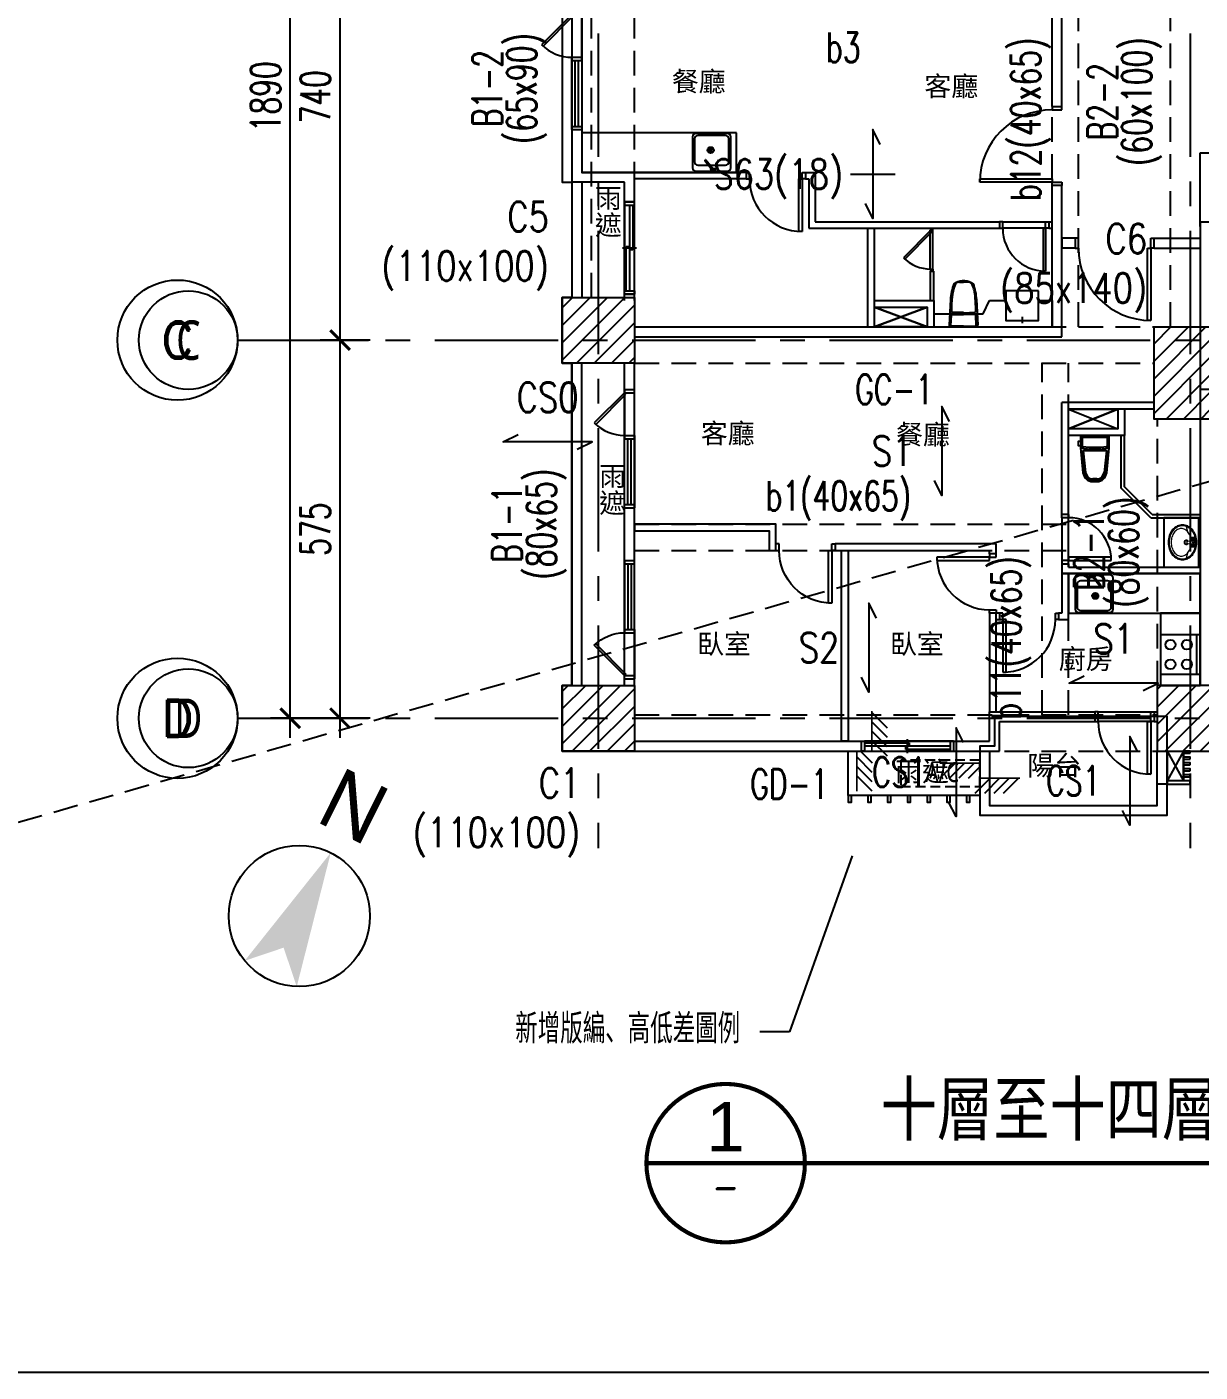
# Model space of a CAD drawing. Header units: millimetres. Extents: x -3377 to 119122, y -22007 to 15479.
# Drawn here: x 63483 to 65267, y 3880 to 5925 of the extents above; entities that cross this region are included whole.
import ezdxf
from ezdxf import colors
from ezdxf.entities.mleader import LeaderData, LeaderLine
from ezdxf.enums import TextEntityAlignment as Align
from ezdxf.math import Vec2, Vec3

# ---------------------------------------------------------------- set-up
doc = ezdxf.new("R2010")
doc.units = ezdxf.units.MM
doc.header["$LTSCALE"] = 150
doc.header["$MEASUREMENT"] = 0
for name, pattern in [('11', [0.15, 0.1, -0.05]), ('CENTER', [2, 1.25, -0.25, 0.25, -0.25]), ('HIDDEN', [0.375, 0.25, -0.125])]:
    doc.linetypes.add(name, pattern=pattern)
doc.layers.get('0').update_dxf_attribs({"plot": 0})
for name, color, linetype in [('A-10-OTHER', 7, 'Continuous'), ('area3', 7, 'HIDDEN'), ('ASSLN', 8, 'Continuous'), ('COL', 1, 'Continuous'), ('Col-Line', 8, 'CENTER'), ('FIN', 5, 'Continuous'), ('GRID', 5, 'CENTER'), ('OPEN', 4, 'Continuous'), ('S-COL', 7, 'Continuous'), ('S-COLB', 4, 'HIDDEN'), ('S-GRID', 1, 'CENTER'), ('S-GRID-DIM', 2, 'Continuous'), ('S-GRID-T', 3, 'Continuous'), ('S-HATCH-COL', 13, 'Continuous'), ('S-OPEN', 13, 'Continuous'), ('S-RCBMB', 3, 'HIDDEN'), ('S-RCBMG', 2, 'HIDDEN'), ('S-SLAB', 5, 'Continuous'), ('S-SLABT', 2, 'Continuous'), ('S-TEXTB', 3, 'Continuous'), ('S-TEXTC', 3, 'Continuous'), ('S-TEXTG', 2, 'Continuous'), ('S-THIN', 201, 'Continuous'), ('S-TITLE', 2, 'Continuous'), ('TEXT', 2, 'Continuous'), ('TOIL', 6, 'Continuous'), ('TOILET', 141, 'Continuous'), ('WALL', 2, 'Continuous'), ('WALL2', 3, 'Continuous'), ('WALL3', 4, 'Continuous'), ('指北針', 7, 'Continuous')]:
    doc.layers.add(name, color=color, linetype=linetype)
for name, color, linetype, plot in [('AREA', 3, 'Continuous', False), ('S-ARCH', 252, 'Continuous', False), ('S-CLOUD_20220217(結構依建築圖2022-0216修改)', 4, 'Continuous', False), ('機電', 11, 'Continuous', False)]:
    doc.layers.add(name, color=color, linetype=linetype, plot=plot)
doc.styles.add('3E', font='simplex.shx', dxfattribs={"width": 0.8, "height": 45, "bigfont": 'dayus.shx'})
doc.styles.add('C1', font='', dxfattribs={"bigfont": 'japanese.shx'})
doc.styles.add('CD1', font='romand', dxfattribs={"height": 3})
doc.styles.add('CD2', font='romand', dxfattribs={"height": 15})
doc.styles.add('CH1a', font='helvbld.shx', dxfattribs={"height": 6, "bigfont": 'lmp.shx'})
doc.styles.add('CS4', font='romans.shx', dxfattribs={"width": 0.7, "height": 45, "bigfont": 'lsp.shx'})
doc.styles.add('HH', font='')
doc.styles.add('HHV', font='')
doc.styles.add('LSP', font='SIMPLEX.shx', dxfattribs={"width": 0.8, "bigfont": 'lsp.shx'})
doc.styles.get('C1').set_extended_font_data('微軟正黑體')
doc.styles.get('HH').set_extended_font_data('Microsoft JhengHei')
doc.styles.get('HHV').set_extended_font_data('@微軟正黑體')
doc.dimstyles.new('DIM150', dxfattribs={"dimscale": 15, "dimtxt": 3, "dimasz": 2, "dimexe": 2, "dimexo": 2, "dimgap": 1, "dimtad": 1, "dimdec": 1, "dimdsep": 46, "dimtxsty": 'CS4', "dimblk1": 'ARCHTICK', "dimblk2": 'ARCHTICK', "dimsah": 1, "dimcen": 2, "dimdle": 2, "dimadec": 0, "dimazin": 0, "dimtfac": 1, "dimtdec": 1, "dimtmove": 0, "dimatfit": 3, "dimldrblk": 'TAA', "dimfxl": 0, "dimtolj": 1, "dimarcsym": 0})

# ---------------------------------------------------------------- blocks, each defined once
blk = doc.blocks.new('SG2')
at = {"layer": 'S-GRID-T'}
blk.add_circle((-6.09375, 0), 6.09375, dxfattribs=at)
at = {"layer": 'S-GRID-T', "style": 'CD2'}
blk.add_attdef('GRID-BUB', text='', height=3.75, dxfattribs=at).set_placement((-6.09375, 0), align=Align.MIDDLE_CENTER)
blk = doc.blocks.new('_ARCHTICK')
at = {"color": 0, "linetype": 'ByBlock', "const_width": 0.15}
blk.add_lwpolyline([(-0.5, -0.5), (0.5, 0.5)], dxfattribs=at)
blk = doc.blocks.new('*D75')
at = {"layer": 'DEFPOINTS', "color": 0, "transparency": 16777216}
for p in [(-8779.1, -995.9), (-8703.4, -995.9), (-8703.4, -2885.9)]:
    blk.add_point(p, dxfattribs=at)
at = {"layer": 'S-GRID-DIM', "color": 0, "lineweight": -2, "transparency": 16777216}
for p, q in [((-8779.1, -2915.9), (-8779.1, -965.9)), ((-8733.4, -995.9), (-8809.1, -995.9)), ((-8733.4, -2885.9), (-8809.1, -2885.9))]:
    blk.add_line(p, q, dxfattribs=at)
at = {"layer": 'S-GRID-DIM', "color": 0, "lineweight": -2, "transparency": 16777216, "xscale": 30, "yscale": 30, "zscale": 30}
for p, rotation in [((-8779.1, -995.9), 90), ((-8779.1, -2885.9), 270)]:
    blk.add_blockref('_ARCHTICK', p, dxfattribs=dict(at, rotation=rotation))
at = {"layer": 'S-GRID-DIM', "color": 0, "transparency": 16777216, "insert": (-8816.6, -1940.9), "char_height": 45, "attachment_point": 5, "rotation": 90, "style": 'CS4'}
blk.add_mtext('\\A1;1890', dxfattribs=at)
blk = doc.blocks.new('TAA')
at = {"linetype": 'Continuous'}
blk.add_line((0, 0), (-1.663, 0), dxfattribs=at)
blk.add_solid([(-1.5, -0.25), (-1.5, 0.25), (0, 0)], dxfattribs=at)
blk = doc.blocks.new('*D76')
at = {"layer": 'DEFPOINTS', "color": 0, "transparency": 16777216}
for p in [(-8703.4, -2310.9), (-8627.8, -2310.9), (-8627.8, -2885.9)]:
    blk.add_point(p, dxfattribs=at)
at = {"layer": 'S-GRID-DIM', "color": 0, "lineweight": -2, "transparency": 16777216}
for p, q in [((-8703.4, -2915.9), (-8703.4, -2280.9)), ((-8657.8, -2310.9), (-8733.4, -2310.9)), ((-8657.8, -2885.9), (-8733.4, -2885.9))]:
    blk.add_line(p, q, dxfattribs=at)
at = {"layer": 'S-GRID-DIM', "color": 0, "lineweight": -2, "transparency": 16777216, "xscale": 30, "yscale": 30, "zscale": 30}
for p, rotation in [((-8703.4, -2310.9), 90), ((-8703.4, -2885.9), 270)]:
    blk.add_blockref('_ARCHTICK', p, dxfattribs=dict(at, rotation=rotation))
at = {"layer": 'S-GRID-DIM', "color": 0, "transparency": 16777216, "insert": (-8740.9, -2598.4), "char_height": 45, "attachment_point": 5, "rotation": 90, "style": 'CS4'}
blk.add_mtext('\\A1;575', dxfattribs=at)
blk = doc.blocks.new('*D77')
at = {"layer": 'DEFPOINTS', "color": 0, "transparency": 16777216}
for p in [(-8703.4, -1570.9), (-8627.8, -1570.9), (-8627.8, -2310.9)]:
    blk.add_point(p, dxfattribs=at)
at = {"layer": 'S-GRID-DIM', "color": 0, "lineweight": -2, "transparency": 16777216}
for p, q in [((-8703.4, -2340.9), (-8703.4, -1540.9)), ((-8657.8, -1570.9), (-8733.4, -1570.9)), ((-8657.8, -2310.9), (-8733.4, -2310.9))]:
    blk.add_line(p, q, dxfattribs=at)
at = {"layer": 'S-GRID-DIM', "color": 0, "lineweight": -2, "transparency": 16777216, "xscale": 30, "yscale": 30, "zscale": 30}
for p, rotation in [((-8703.4, -1570.9), 90), ((-8703.4, -2310.9), 270)]:
    blk.add_blockref('_ARCHTICK', p, dxfattribs=dict(at, rotation=rotation))
at = {"layer": 'S-GRID-DIM', "color": 0, "transparency": 16777216, "insert": (-8740.9, -1940.9), "char_height": 45, "attachment_point": 5, "rotation": 90, "style": 'CS4'}
blk.add_mtext('\\A1;740', dxfattribs=at)
blk = doc.blocks.new('COL(2F-16F)')
for points in [[(-8365.9, -2245.9), (-8255.9, -2245.9), (-8255.9, -2345.9), (-8365.9, -2345.9)], [(-7465.9, -2290.9), (-7380.9, -2290.9), (-7380.9, -2430.9), (-7465.9, -2430.9)], [(-8365.9, -2835.9), (-8255.9, -2835.9), (-8255.9, -2935.9), (-8365.9, -2935.9)], [(-7350.9, -2835.9), (-7460.9, -2835.9), (-7460.9, -2935.9), (-7350.9, -2935.9)]]:
    blk.add_lwpolyline(points, close=True)
blk = doc.blocks.new('DwFm')
blk.add_lwpolyline([(-12110.4, -3880.1), (0, -3880.1)])
at = {"layer": 'DEFPOINTS', "color": 252, "linetype": 'HIDDEN'}
blk.add_lwpolyline([(-6560.9, -2290.9), (-12110.4, -3880.1)], dxfattribs=at)
blk = doc.blocks.new('$PDS00100RS06Y00DW0000DW10')
at = {"color": 0, "linetype": 'Continuous'}
for p, q in [((40, 85), (35, 85)), ((35, 85), (35, 5)), ((40, 5), (40, 85)), ((-45, 5), (-40, 5)), ((-40, 5), (-40, -5)), ((35, 5), (40, 5)), ((45, 5), (40, 5)), ((40, 5), (40, -5)), ((-40, -5), (-45, -5)), ((40, -5), (45, -5))]:
    blk.add_line(p, q, dxfattribs=at)
blk.add_arc((40, 5), 80, 90, 180, dxfattribs=at)
blk = doc.blocks.new('$PWS001115O08HK0DW0000DW2')
at = {"color": 0, "linetype": 'Continuous'}
for p, q in [((-55, 7.5), (-50, 7.5)), ((-50, 7.5), (-50, -7.5)), ((50, 7.5), (-50, 7.5)), ((50, 2.5), (-50, 2.5)), ((55, 7.5), (50, 7.5)), ((50, 7.5), (50, -7.5)), ((-50, -7.5), (-55, -7.5)), ((50, -2.5), (-50, -2.5)), ((-50, -7.5), (50, -7.5)), ((50, -7.5), (55, -7.5))]:
    blk.add_line(p, q, dxfattribs=at)
blk = doc.blocks.new('$PDS002515O05SC0DW00008C10')
at = {"color": 0, "linetype": 'Continuous', "lineweight": -2}
for p, q in [((-13.5, 53.5), (-15.6, 51.3)), ((-15.6, 51.3), (30.4, 5.4)), ((32.5, 7.5), (-13.5, 53.5)), ((-37.5, 7.5), (-32.5, 7.5)), ((-32.5, 7.5), (-32.5, -7.5)), ((32.5, 7.5), (-32.5, 7.5)), ((30.4, 5.4), (32.5, 7.5)), ((37.5, 7.5), (32.5, 7.5)), ((32.5, 7.5), (32.5, -7.5)), ((-32.5, -7.5), (-37.5, -7.5)), ((-32.5, -7.5), (32.5, -7.5)), ((32.5, -7.5), (37.5, -7.5))]:
    blk.add_line(p, q, dxfattribs=at)
blk.add_arc((32.5, 7.5), 65, 135, 180, dxfattribs=at)
blk = doc.blocks.new('A$C536C7597')
at = {"color": 252}
for p, q in [((-1790, 220), (-1790, 45)), ((-1775, 220), (-1775, 45)), ((-1330, 0), (-1250, 30)), ((-1250, 0), (-1330, 30)), ((-1790, -545), (-1790, -55)), ((-1775, -545), (-1775, -55)), ((-1035, -125), (-960, -155)), ((-1035, -155), (-960, -125))]:
    blk.add_line(p, q, dxfattribs=at)
for points in [[(-890, -365), (-835, -365), (-835, -290), (-845, -290), (-845, -290), (-890, -290)], [(-1170, -645), (-1170, -712.5), (-1370, -712.5), (-1370, -645)]]:
    blk.add_lwpolyline(points, close=True, dxfattribs=at)
blk.add_lwpolyline([(-885, -645), (-860, -645), (-860, -690), (-885, -690), (-885, -645), (-860, -690), (-860, -645), (-885, -690)], dxfattribs=at)
at = {"layer": 'A-10-OTHER', "color": 252}
for points in [[(-1370, -712.5), (-1370, -722.5), (-1365, -722.5), (-1365, -712.5)], [(-1340, -712.5), (-1340, -722.5), (-1335, -722.5), (-1335, -712.5)], [(-1310, -712.5), (-1310, -722.5), (-1305, -722.5), (-1305, -712.5)], [(-1280, -712.5), (-1280, -722.5), (-1275, -722.5), (-1275, -712.5)], [(-1250, -712.5), (-1250, -722.5), (-1245, -722.5), (-1245, -712.5)], [(-1220, -712.5), (-1220, -722.5), (-1215, -722.5), (-1215, -712.5)], [(-1190, -712.5), (-1190, -722.5), (-1185, -722.5), (-1185, -712.5)]]:
    blk.add_lwpolyline(points, close=True, dxfattribs=at)
at = {"layer": 'AREA', "color": 252}
blk.add_lwpolyline([(-885, -742.5), (-885, -592.5), (-1147.5, -592.5), (-1147.5, -637.5), (-1170, -637.5), (-1170, -742.5)], close=True, dxfattribs=at)
blk.add_lwpolyline([(-885, -742.5), (-885, -592.5), (-1147.5, -592.5), (-1147.5, -637.5), (-1170, -637.5), (-1170, -742.5)], close=True, dxfattribs=at)
at = {"layer": 'area3', "color": 252}
blk.add_lwpolyline([(-1170, -645), (-1170, -742.5), (-885, -742.5), (-885, -645)], dxfattribs=at)
at = {"layer": 'ASSLN', "color": 252}
for points in [[(-850, -648), (-850, -645), (-860, -645), (-860, -648)], [(-850, -657), (-850, -654), (-860, -654), (-860, -657)], [(-850, -666), (-850, -663), (-860, -663), (-860, -666)], [(-850, -675), (-850, -672), (-860, -672), (-860, -675)], [(-850, -690), (-885, -690), (-885, -695), (-850, -695)], [(-850, -684), (-850, -681), (-860, -681), (-860, -684)]]:
    blk.add_lwpolyline(points, close=True, dxfattribs=at)
at = {"layer": 'COL', "color": 252}
for points in [[(-1805, 45), (-1695, 45), (-1695, -55), (-1805, -55)], [(-905, 0), (-820, 0), (-820, -140), (-905, -140)], [(-1805, -545), (-1695, -545), (-1695, -645), (-1805, -645)], [(-790, -545), (-900, -545), (-900, -645), (-790, -645)]]:
    blk.add_lwpolyline(points, close=True, dxfattribs=at)
at = {"layer": 'Col-Line', "color": 252, "linetype": 'ByBlock'}
for centre in [(-2373.2, -20), (-2373.2, -595)]:
    blk.add_circle(centre, 75, dxfattribs=at)
at = {"layer": 'FIN', "color": 252}
for p, q in [((-1606.5, 289), (-1606.5, 242)), ((-1553.5, 294), (-1601.5, 294)), ((-1556.5, 291), (-1598.5, 291)), ((-1548.5, 242), (-1548.5, 289)), ((-1603.5, 286), (-1603.5, 251)), ((-1577.5, 270.5), (-1580.8, 267.2)), ((-1580.8, 270.5), (-1577.5, 267.2)), ((-1579.1, 271.2), (-1579.1, 266.5)), ((-1551.5, 251), (-1551.5, 286)), ((-1598.5, 246), (-1556.5, 246)), ((-1578.6, 240.8), (-1587.8, 252.6)), ((-1587.7, 253.3), (-1586.9, 253.9)), ((-1587, 251.6), (-1585.4, 252.8)), ((-1577, 242), (-1586.2, 253.8)), ((-1601.5, 237), (-1553.5, 237)), ((-1575.3, 242), (-1578.6, 238.7)), ((-1578.6, 242), (-1575.3, 238.7)), ((-1575.4, 241), (-1571.3, 241)), ((-1575.3, 240), (-1571.3, 240)), ((-1571.3, 240), (-1571.3, 241)), ((-1025, -382), (-1025, -429)), ((-972, -377), (-1020, -377)), ((-975, -386), (-1017, -386)), ((-998.2, -380), (-1002.2, -380)), ((-1002.2, -380), (-1002.2, -381)), ((-998.1, -381), (-1002.2, -381)), ((-998.2, -382), (-994.9, -378.7)), ((-994.9, -382), (-998.2, -378.7)), ((-996.5, -382), (-987.3, -393.8)), ((-994.9, -380.8), (-985.8, -392.5)), ((-967, -429), (-967, -382)), ((-1022, -391), (-1022, -426)), ((-996, -410.5), (-992.7, -407.2)), ((-992.7, -410.5), (-996, -407.2)), ((-994.4, -411.2), (-994.4, -406.5)), ((-986.5, -391.5), (-988.1, -392.8)), ((-985.8, -393.2), (-986.6, -393.9)), ((-970, -426), (-970, -391)), ((-1020, -434), (-972, -434)), ((-1017, -431), (-975, -431)), ((-835, -468), (-895, -468)), ((-895, -468), (-895, -528)), ((-840, -528), (-840, -468)), ((-835, -528), (-835, -468)), ((-895, -528), (-835, -528))]:
    blk.add_line(p, q, dxfattribs=at)
for points in [[(-1540, 295), (-1775, 295), (-1775, 235), (-1540, 235)], [(-1035, -435), (-835, -435), (-835, -375), (-1035, -375)], [(-895, -435), (-895, -545), (-835, -545), (-835, -435)]]:
    blk.add_lwpolyline(points, close=True, dxfattribs=at)
blk.add_lwpolyline([(-1035, -435), (-895, -435), (-895, -545)], dxfattribs=at)
for centre, radius in [((-1579.1, 268.9), 4.63), ((-1579.1, 268.9), 2.34), ((-1576.9, 240.3), 1.7), ((-996.6, -380.3), 1.7), ((-994.4, -408.9), 4.63), ((-994.4, -408.9), 2.34), ((-880, -483), 7.5), ((-855, -483), 7.5), ((-880, -513), 7.5), ((-855, -513), 7.5)]:
    blk.add_circle(centre, radius, dxfattribs=at)
for centre, radius, start, end in [((-1601.5, 289), 5, 90, 180), ((-1598.5, 286), 5, 90, 180), ((-1556.5, 286), 5, 0, 90), ((-1553.5, 289), 5, 0, 90), ((-1598.5, 251), 5, 180, 270), ((-1587.4, 252.9), 0.5, 127.959, 217.959), ((-1586.6, 253.5), 0.5, 37.959, 127.959), ((-1556.5, 251), 5, 270, 0), ((-1601.5, 242), 5, 180, 270), ((-1553.5, 242), 5, 270, 0), ((-1020, -382), 5, 90, 180), ((-1017, -391), 5, 90, 180), ((-975, -391), 5, 0, 90), ((-972, -382), 5, 0, 90), ((-986.9, -393.5), 0.5, 217.959, 307.959), ((-986.1, -392.9), 0.5, 307.959, 37.959), ((-1020, -429), 5, 180, 270), ((-1017, -426), 5, 180, 270), ((-975, -426), 5, 270, 0), ((-972, -429), 5, 270, 0)]:
    blk.add_arc(centre, radius, start, end, dxfattribs=at)
at = {"layer": 'GRID', "color": 252, "ltscale": 0.1}
for p, q in [((-2298.2, -20), (-2098.2, -20)), ((-2298.2, -595), (-2098.2, -595))]:
    blk.add_line(p, q, dxfattribs=at)
at = {"layer": 'OPEN', "color": 252, "linetype": 'Continuous'}
for p, q in [((-1060, 335), (-1060, 330)), ((-1060, 330), (-1045, 330)), ((-1045, 330), (-1045, 335)), ((-1520, 235), (-1525, 235)), ((-1525, 225), (-1520, 225)), ((-1520, 225), (-1520, 235)), ((-1445, 145), (-1445, 225)), ((-1445, 225), (-1440, 225)), ((-1440, 225), (-1440, 235)), ((-1440, 235), (-1435, 235)), ((-1435, 225), (-1440, 225)), ((-1440, 225), (-1440, 145)), ((-1170, 220), (-1170, 225)), ((-1170, 225), (-1060, 225)), ((-1060, 225), (-1060, 220)), ((-1060, 220), (-1170, 220)), ((-1060, 215), (-1060, 220)), ((-1060, 220), (-1045, 220)), ((-1045, 220), (-1045, 215)), ((-1710, 190), (-1710, 185)), ((-1710, 190), (-1710, 185)), ((-1710, 185), (-1695, 185)), ((-1710, 185), (-1710, 55)), ((-1710, 185), (-1695, 185)), ((-1710, 185), (-1710, 55)), ((-1702.5, 185), (-1702.5, 55)), ((-1702.5, 185), (-1702.5, 55)), ((-1697.5, 185), (-1697.5, 117.5)), ((-1697.5, 185), (-1697.5, 117.5)), ((-1695, 185), (-1695, 190)), ((-1695, 185), (-1695, 190)), ((-1695, 55), (-1695, 185)), ((-1695, 55), (-1695, 185)), ((-1440, 145), (-1445, 145)), ((-1135, 160), (-1140, 160)), ((-1140, 150), (-1135, 150)), ((-1135, 150), (-1135, 160)), ((-1135, 160), (-1070, 160)), ((-1070, 150), (-1135, 150)), ((-1073, 85), (-1073, 150)), ((-1073, 150), (-1070, 150)), ((-1070, 150), (-1070, 160)), ((-1070, 160), (-1065, 160)), ((-1065, 150), (-1070, 150)), ((-1070, 150), (-1070, 85)), ((-1020, 135), (-1025, 135)), ((-1020, 120), (-1020, 135)), ((-910, 120), (-910, 135)), ((-910, 135), (-905, 135)), ((-1692, 120), (-1713, 120)), ((-1692, 120), (-1713, 120)), ((-1707.5, 55), (-1707.5, 122.5)), ((-1707.5, 122.5), (-1702.5, 122.5)), ((-1707.5, 55), (-1707.5, 122.5)), ((-1707.5, 122.5), (-1702.5, 122.5)), ((-1697.5, 117.5), (-1702.5, 117.5)), ((-1697.5, 117.5), (-1702.5, 117.5)), ((-1025, 120), (-1020, 120)), ((-915, 10), (-915, 120)), ((-915, 120), (-910, 120)), ((-905, 120), (-910, 120)), ((-910, 120), (-910, 10)), ((-1070, 85), (-1073, 85)), ((-1710, 50), (-1710, 55)), ((-1710, 55), (-1695, 55)), ((-1710, 50), (-1710, 55)), ((-1710, 55), (-1695, 55)), ((-1695, 55), (-1695, 50)), ((-1695, 55), (-1695, 50)), ((-910, 10), (-915, 10)), ((-1045, -290), (-1045, -285)), ((-1035, -285), (-1035, -290)), ((-1035, -290), (-1045, -290)), ((-1045, -290), (-1045, -355)), ((-1035, -355), (-1035, -290)), ((-1155, -345, 0), (-1155, -350, 0)), ((-1145, -350, 0), (-1145, -345, 0)), ((-1155, -350, 0), (-1235, -350, 0)), ((-1235, -350, 0), (-1235, -355, 0)), ((-1235, -355, 0), (-1155, -355, 0)), ((-1155, -350, 0), (-1145, -350, 0)), ((-1155, -355, 0), (-1155, -350, 0)), ((-1035, -355), (-1045, -355)), ((-1045, -355), (-1045, -360)), ((-970, -350), (-1035, -350)), ((-1035, -350), (-1035, -355)), ((-1035, -360), (-1035, -355)), ((-1035, -355), (-970, -355)), ((-970, -355), (-970, -350)), ((-1155, -435, 0), (-1155, -430, 0)), ((-1155, -430, 0), (-1145, -430, 0)), ((-1145, -430, 0), (-1145, -435, 0)), ((-1135, -435, 0), (-1140, -435, 0)), ((-1140, -445, 0), (-1135, -445, 0)), ((-1135, -445, 0), (-1135, -435, 0)), ((-1135, -445, 0), (-1135, -525, 0)), ((-1130, -445, 0), (-1135, -445, 0)), ((-1130, -525, 0), (-1130, -445, 0)), ((-1055, -445, 0), (-1055, -435, 0)), ((-1055, -435, 0), (-1050, -435, 0)), ((-1050, -445, 0), (-1055, -445, 0)), ((-1135, -525, 0), (-1130, -525, 0)), ((-990, -585), (-995, -585)), ((-990, -600), (-990, -585)), ((-990, -585), (-910, -585)), ((-910, -600), (-910, -585)), ((-910, -585), (-905, -585)), ((-995, -600), (-990, -600)), ((-910, -600), (-990, -600)), ((-915, -680), (-915, -600)), ((-915, -600), (-910, -600)), ((-905, -600), (-910, -600)), ((-910, -600), (-910, -680)), ((-1350, -630), (-1345, -630)), ((-1345, -630), (-1345, -645)), ((-1215, -630), (-1345, -630)), ((-1345, -632.5), (-1277.5, -632.5)), ((-1280, -648), (-1280, -627)), ((-1277.5, -632.5), (-1277.5, -637.5)), ((-1210, -630), (-1215, -630)), ((-1215, -630), (-1215, -645)), ((-1345, -645), (-1350, -645)), ((-1215, -637.5), (-1345, -637.5)), ((-1345, -645), (-1215, -645)), ((-1282.5, -642.5), (-1282.5, -637.5)), ((-1215, -642.5), (-1282.5, -642.5)), ((-1215, -645), (-1210, -645)), ((-910, -680), (-915, -680))]:
    blk.add_line(p, q, dxfattribs=at)
for centre, radius, start, end in [((-1060, 220), 110, 90, 180), ((-1440, 225), 80, 180, 270), ((-1070, 150), 65, 180, 270), ((-910, 120), 110, 180, 270), ((-1035, -355), 65, 0, 90), ((-1155, -350, 0), 80, 180, 270), ((-1135, -445, 0), 80, 270, 0), ((-910, -600), 80, 180, 270)]:
    blk.add_arc(centre, radius, start, end, dxfattribs=at)
at = {"layer": 'TOIL', "color": 252, "linetype": 'Continuous'}
for p, q in [((-1244.4, 147), (-1286.1, 105.3)), ((-1284, 103.2), (-1242.3, 144.9)), ((-1245.9, 147), (-1245.9, 88)), ((-1244.4, 150), (-1244.4, 147)), ((-1244.4, 147), (-1241.4, 147)), ((-1242.3, 144.9), (-1244.4, 147)), ((-1241.4, 147), (-1241.4, 150)), ((-1241.4, 88), (-1241.4, 147)), ((-1286.1, 105.3), (-1284, 103.2)), ((-1244.4, 85), (-1244.4, 88)), ((-1244.4, 88), (-1241.4, 88)), ((-1241.4, 88), (-1241.4, 85))]:
    blk.add_line(p, q, dxfattribs=at)
at = {"layer": 'TOIL', "color": 252}
for p, q in [((-1244.4, 147), (-1245.9, 147)), ((-1245, 85), (-1240, 85)), ((-1245, 40), (-1245, 85)), ((-1240, 40), (-1240, 85)), ((-1200.7, 68), (-1194.5, 68)), ((-1188.3, 68), (-1194.5, 68)), ((-1165, 20), (-1155, 40)), ((-1155, 40), (-1130.5, 40)), ((-1080.5, 40), (-1060, 40)), ((-1060, 40), (-1060, 0)), ((-1240, 20), (-1165, 20)), ((-1240, 0), (-1060, 0)), ((-1016.4, -174.4, 0), (-1017, -174.4, 0)), ((-1016.4, -180.4, 0), (-1017, -180.4, 0)), ((-1013.8, -181.3, 0), (-1017, -184, 0)), ((-1013.7, -168.3, 0), (-1016.4, -165.6, 0)), ((-1016.4, -174.4, 0), (-1016.4, -180.4, 0)), ((-1016.4, -180.4, 0), (-1016.4, -180.4, 0)), ((-1016.4, -180.4, 0), (-1016.4, -180.4, 0)), ((-1016.4, -180.4, 0), (-1016.4, -180.4, 0)), ((-1016.4, -180.4, 0), (-1016.4, -180.4, 0)), ((-1014, -169, 0), (-1014, -180.6, 0)), ((-977, -168, 0), (-1013, -168, 0)), ((-976.3, -168.3, 0), (-973.6, -165.6, 0)), ((-976.2, -181.3, 0), (-973, -184, 0)), ((-976, -169, 0), (-976, -180.6, 0)), ((-955, -245), (-955, -165)), ((-950, -242.9), (-950, -165)), ((-1014.3, -190.7, 0), (-1011.1, -221.4, 0)), ((-1012.5, -188.5, 0), (-1009.1, -221.1, 0)), ((-977.7, -188.5, 0), (-1012.3, -188.5, 0)), ((-977.5, -188.5, 0), (-980.9, -221.1, 0)), ((-975.7, -190.7, 0), (-978.9, -221.4, 0)), ((-991.9, -231, 0), (-998.1, -231, 0)), ((-991.9, -233, 0), (-998.1, -233, 0)), ((-910, -290), (-955, -245)), ((-907.9, -285), (-950, -242.9)), ((-907.9, -285), (-835, -285)), ((-910, -290), (-835, -290))]:
    blk.add_line(p, q, dxfattribs=at)
for points in [[(-1192.5, 70.6, -0.194459), (-1180.2, 65.7, -0.07596), (-1175.1, 41.7), (-1173, 2.5), (-1175.2, 0), (-1214.8, 0), (-1216, 2.5), (-1213.9, 41.5, -0.07596), (-1208.8, 65.7, -0.194459), (-1196.6, 70.6)], [(-1017, -174.4), (-1020.4, -174.4), (-1020.4, -180.4), (-1017, -180.4), (-1017, -184), (-1013, -221.6, 0.383798), (-998.1, -235), (-991.9, -235, 0.383798), (-977, -221.6), (-973, -184), (-973, -167, 0.414214), (-975, -165), (-1015, -165, 0.414214), (-1017, -167)]]:
    blk.add_lwpolyline(points, format="xyb", close=True, dxfattribs=at)
blk.add_lwpolyline([(-1080.5, 55), (-1130.5, 55), (-1130.5, 10), (-1080.5, 10)], close=True, dxfattribs=at)
for points in [[(-1194.5, 1.3), (-1212.9, 1.3, -0.332674), (-1213.7, 1.9), (-1213.1, 18, -0.271876), (-1212.6, 18.7, -0.013613), (-1194.5, 19.1, -43.172872)], [(-1194.5, 1.3), (-1176.1, 1.3, 0.332674), (-1175.3, 1.9), (-1175.9, 18, 0.271876), (-1176.4, 18.7, 0.013613), (-1194.5, 19.1, 43.172872)]]:
    blk.add_lwpolyline(points, format="xyb", dxfattribs=at)
at = {"layer": 'TOIL', "color": 252, "const_width": 3}
blk.add_lwpolyline([(-1105, 15.5), (-1105, 5.3)], dxfattribs=at)
at = {"layer": 'TOIL', "color": 252, "linetype": 'Continuous'}
blk.add_arc((-1244.4, 147), 59, 225, 270, dxfattribs=at)
at = {"layer": 'TOIL', "color": 252}
for centre, radius, start, end in [((-1132.7, 37.7), 79.5, 161.2752, 174.7588), ((-1201.4, 61.1), 6.93, 83.869, 162.5206), ((-1187.5, 61.4), 6.62, 22.881, 96.9927), ((-1217.4, 45.8), 40.3, 359.7388, 26.8929), ((-1049.9, 25.5), 163.2, 173.1505, 181.169), ((-1349.2, 28), 173.1, 358.2114, 5.8192), ((-1218, -562.9), 585.1, 87.7018, 89.5191), ((-1191.6, 143.1), 121.5, 268.6098, 277.2474), ((-995, -64, 0), 122, 259.6111, 280.3889), ((-1013, -169, 0), 1, 90, 180), ((-1013, -180.6, 0), 1, 180, 261.2257), ((-995, -64, 0), 119, 261.2257, 278.7743), ((-977, -169, 0), 1, 0, 90), ((-977, -180.6, 0), 1, 278.7743, 0), ((-1012.3, -190.5, 0), 2, 90, 186.0132), ((-977.7, -190.5, 0), 2, 353.9868, 90), ((-998.1, -220, 0), 13, 186.0132, 270), ((-998.1, -220, 0), 11, 186.0132, 270), ((-991.9, -220, 0), 11, 270, 353.9868), ((-991.9, -220, 0), 13, 270, 353.9868)]:
    blk.add_arc(centre, radius, start, end, dxfattribs=at)
at = {"layer": 'TOILET', "color": 252, "lineweight": 13}
for p, q in [((-890, -290), (-890, -365)), ((-835, -290), (-890, -290)), ((-856, -303.4), (-854.1, -311.1)), ((-838, -290), (-838, -365)), ((-835, -365), (-835, -290)), ((-853.8, -325.9), (-843.1, -325.1)), ((-843.1, -320.3), (-847.9, -320.3)), ((-847.9, -320.3), (-847.9, -325.5)), ((-843.1, -322.7), (-847.9, -322.7)), ((-847.2, -321), (-843.8, -324.4)), ((-847.2, -324.4), (-843.8, -321)), ((-845.5, -320.3), (-845.5, -325.1)), ((-843.1, -320.3), (-843.1, -334.7)), ((-854.1, -343.9), (-856, -351.6)), ((-853.8, -329.1), (-843.1, -329.9)), ((-847.9, -329.5), (-847.9, -334.7)), ((-843.1, -332.3), (-847.9, -332.3)), ((-843.1, -334.7), (-847.9, -334.7)), ((-847.2, -330.6), (-843.8, -334)), ((-847.2, -334), (-843.8, -330.6)), ((-845.5, -329.9), (-845.5, -334.7)), ((-835, -365), (-890, -365))]:
    blk.add_line(p, q, dxfattribs=at)
for centre, radius in [((-845.5, -322.7), 2.39), ((-845.5, -327.5), 0.955), ((-845.5, -332.3), 2.39)]:
    blk.add_circle(centre, radius, dxfattribs=at)
for centre, radius, start, end in [((-859.6, -323.1), 22.8, 116.7598, 140.5993), ((-859.6, -323.1), 21.2, 116.7598, 140.5993), ((-861.7, -318.9), 18.2, 89.9999, 116.7599), ((-861.7, -318.9), 16.5, 89.9999, 116.7599), ((-863.6, -317.8), 11.3, 89.9999, 119.6633), ((-863.6, -317.8), 11.3, 60.3365, 89.9999), ((-861.7, -318.9), 18.2, 63.2399, 89.9999), ((-861.7, -318.9), 16.5, 63.2399, 89.9999), ((-863.8, -323.1), 21.2, 39.4005, 63.24), ((-863.8, -323.1), 22.8, 39.4005, 63.24), ((-851.2, -327.5), 32.4, 161.2092, 179.9999), ((-851.2, -327.5), 30.8, 161.2092, 179.9999), ((-856.4, -325.7), 27, 140.5992, 161.2092), ((-856.4, -325.7), 25.4, 140.5992, 161.2092), ((-850.1, -327.5), 28.8, 163.2351, 179.9999), ((-856.8, -325.5), 21.8, 143.9725, 163.2352), ((-861, -322.4), 16.6, 119.6632, 143.9726), ((-856, -327.5), 3.34, 28.7782, 331.2216), ((-856, -327.5), 2.39, 39.0727, 320.927), ((-866.3, -322.4), 16.6, 36.0272, 60.3365), ((-853.8, -327.5), 1.56, 89.9999, 269.9999), ((-870.5, -325.5), 21.8, 16.7646, 36.0273), ((-877.1, -327.5), 28.8, 3.9271, 16.7646), ((-867.1, -325.7), 25.4, 18.7906, 39.4005), ((-867.1, -325.7), 27, 18.7906, 39.4006), ((-872.2, -327.5), 30.8, 359.9999, 18.7906), ((-872.2, -327.5), 32.4, 359.9999, 18.7906), ((-851.2, -327.5), 32.4, 179.9999, 198.7906), ((-851.2, -327.5), 30.8, 179.9999, 198.7906), ((-856.4, -329.2), 27, 198.7906, 219.4005), ((-856.4, -329.2), 25.4, 198.7906, 219.4005), ((-850.1, -327.5), 28.8, 179.9999, 196.7647), ((-856.8, -329.5), 21.8, 196.7646, 216.0273), ((-859.6, -331.9), 22.8, 219.4005, 243.24), ((-859.6, -331.9), 21.2, 219.4005, 243.24), ((-861, -332.6), 16.6, 216.0272, 240.3365), ((-863.6, -337.2), 11.3, 240.3365, 269.9999), ((-863.6, -337.2), 11.3, 269.9999, 299.6633), ((-866.3, -332.6), 16.6, 299.6633, 323.9726), ((-863.8, -331.9), 21.2, 296.7598, 320.5993), ((-863.8, -331.9), 22.8, 296.7598, 320.5993), ((-870.5, -329.5), 21.8, 323.9725, 343.2352), ((-877.1, -327.5), 28.8, 343.2352, 356.0727), ((-867.1, -329.2), 25.4, 320.5992, 341.2092), ((-867.1, -329.2), 27, 320.5992, 341.2092), ((-872.2, -327.5), 30.8, 341.2092, 359.9999), ((-872.2, -327.5), 32.4, 341.2092, 359.9999), ((-861.7, -336.1), 18.2, 243.2399, 269.9999), ((-861.7, -336.1), 16.5, 243.2399, 269.9999), ((-861.7, -336.1), 16.5, 269.9999, 296.7599), ((-861.7, -336.1), 18.2, 269.9999, 296.7599)]:
    blk.add_arc(centre, radius, start, end, dxfattribs=at)
at = {"layer": 'WALL', "color": 252}
for p, q in [((-1060, 335), (-1060, 700)), ((-1045, 335), (-1045, 715)), ((-1790, 505), (-1790, 220)), ((-1775, 490), (-1775, 235)), ((-1060, 335), (-1045, 335)), ((-1790, 300), (-1775, 300)), ((-835, 152.5), (-835, 265)), ((-835, 265), (-535, 265)), ((-1695, 235), (-1775, 235)), ((-1695, 40), (-1695, 235)), ((-1710, 220), (-1790, 220)), ((-1710, 40), (-1710, 220)), ((-1060, 0), (-1060, 215)), ((-1045, 215), (-1060, 215)), ((-1045, -15), (-1045, 215)), ((-1695, 190), (-1710, 190)), ((-1710, 190), (-1695, 190)), ((-835, 160), (-550, 160)), ((-835, 160), (-835, -95)), ((-1045, 135), (-1045, 120)), ((-1045, 135), (-1045, 135)), ((-1024.9, 135), (-1045, 135)), ((-1024.9, 135), (-1024.9, 120)), ((-905, 135), (-835, 135)), ((-905, 120), (-905, 135)), ((-1045, 120), (-1045, 120)), ((-1024.9, 120), (-1045, 120)), ((-905, 120), (-835, 120)), ((-1695, 50), (-1710, 50)), ((-1710, 50), (-1695, 50)), ((-1695, 0), (-1060, 0)), ((-1695, 0), (-1060, 0)), ((-1695, -15), (-1045, -15)), ((-1695, -15), (-1045, -15)), ((-1710, -545), (-1710, -55)), ((-1695, -545), (-1695, -55)), ((-835, -77.5), (-835, -545)), ((-1710, -95), (-1695, -95)), ((-550, -95), (-835, -95)), ((-1710, -275), (-1695, -275)), ((-1710, -355), (-1695, -355)), ((-1710, -535), (-1695, -535)), ((-1155, -585), (-995, -585)), ((-1155, -630), (-1155, -585)), ((-995, -585), (-995, -600)), ((-905, -585), (-905, -600)), ((-905, -585), (-905, -585)), ((-905, -585), (-900, -585)), ((-1140, -600), (-995, -600)), ((-1140, -645), (-1140, -600)), ((-905, -600), (-905, -600)), ((-905, -600), (-900, -600)), ((-1695, -630), (-1155, -630)), ((-1350, -630), (-1350, -645)), ((-1210, -630), (-1210, -645)), ((-1695, -645), (-1140, -645))]:
    blk.add_line(p, q, dxfattribs=at)
blk.add_lwpolyline([(-900, -645), (-885, -645), (-885, -695), (-900, -695)], close=True, dxfattribs=at)
at = {"layer": 'WALL2', "color": 252}
for p, q in [((-1525, 235), (-1695, 235)), ((-1525, 225), (-1695, 225)), ((-1525, 235), (-1525, 225)), ((-1435, 235), (-1435, 225)), ((-1435, 235), (-1420, 235)), ((-1435, 225), (-1430, 225)), ((-1430, 225), (-1430, 150)), ((-1420, 235), (-1420, 160)), ((-1430, 150), (-1140, 150)), ((-1420, 160), (-1140, 160)), ((-1340, 0), (-1340, 150)), ((-1330, 0), (-1330, 150)), ((-1140, 160), (-1140, 150)), ((-1065, 160), (-1065, 150)), ((-1065, 160), (-1060, 160)), ((-1065, 150), (-1060, 150)), ((-905, -115), (-1045, -115)), ((-1045, -285), (-1045, -115)), ((-905, -125), (-1035, -125)), ((-1035, -285), (-1035, -125)), ((-960, -155), (-1035, -155)), ((-950, -165), (-1035, -165)), ((-1035, -285), (-1045, -285)), ((-1145, -330, 0), (-1390, -330, 0)), ((-1390, -330, 0), (-1390, -340, 0)), ((-1390, -340, 0), (-1155, -340, 0)), ((-1380, -630, 0), (-1380, -340, 0)), ((-1370, -340, 0), (-1370, -630, 0)), ((-1155, -345, 0), (-1155, -340, 0)), ((-1145, -345, 0), (-1155, -345, 0)), ((-1145, -340, 0), (-1145, -330, 0)), ((-1145, -345, 0), (-1145, -340, 0)), ((-1045, -360), (-1045, -375)), ((-1045, -360), (-1035, -360)), ((-1035, -360), (-1035, -365)), ((-1035, -365), (-835, -365)), ((-1045, -375), (-1045, -435, 0)), ((-1035, -375), (-1045, -375)), ((-1045, -375), (-835, -375)), ((-1035, -445, 0), (-1035, -375)), ((-1155, -435, 0), (-1155, -585, 0)), ((-1145, -435), (-1155, -435, 0)), ((-1145, -585, 0), (-1145, -435)), ((-1140, -435, 0), (-1145, -435, 0)), ((-1145, -445, 0), (-1140, -445, 0)), ((-1140, -435, 0), (-1140, -445, 0)), ((-1045, -435, 0), (-1050, -435, 0)), ((-1050, -435, 0), (-1050, -445, 0)), ((-1050, -445, 0), (-1045, -445, 0)), ((-1045, -445, 0), (-1035, -445, 0)), ((-1370, -630, 0), (-1380, -630, 0))]:
    blk.add_line(p, q, dxfattribs=at)
at = {"layer": 'WALL2', "color": 252, "linetype": 'Continuous'}
for p, q in [((-960, -125), (-960, -155)), ((-950, -125), (-950, -165))]:
    blk.add_line(p, q, dxfattribs=at)
at = {"layer": 'WALL2', "color": 252}
for points in [[(-1330, 40), (-1240, 40), (-1240, 0)], [(-1330, 30), (-1250, 30), (-1250, 0)]]:
    blk.add_lwpolyline(points, dxfattribs=at)
at = {"layer": 'WALL2', "color": 252, "elevation": 0}
blk.add_lwpolyline([(-1480, -340), (-1480, -300), (-1695, -300), (-1695, -310), (-1490, -310), (-1490, -340), (-1480, -340)], close=True, dxfattribs=at)
at = {"layer": 'WALL3', "color": 252}
for points in [[(-1170, -645), (-1170, -742.5), (-885, -742.5), (-885, -645)], [(-1155, -645), (-1155, -727.5), (-900, -727.5), (-900, -727.5), (-900, -645)]]:
    blk.add_lwpolyline(points, dxfattribs=at)
at = {"layer": '指北針', "color": 252}
blk.add_circle((-2204.4, -895.7), 107.4, dxfattribs=at)
for points in [[(-2228.3, -943.8), (-2287.5, -963.8), (-2156.6, -799.4)], [(-2156.6, -799.4), (-2208.3, -1003), (-2228.3, -943.8)]]:
    blk.add_solid(points, dxfattribs=at)
at = {"layer": '機電', "color": 252, "linetype": '11'}
blk.add_lwpolyline([(-1170, -698.7), (-1170, -658.7), (-1290, -658.7), (-1290, -698.7)], close=True, dxfattribs=at)
at = {"layer": 'OPEN', "color": 252, "lineweight": -2, "rotation": 90.00000000000001}
for p in [(-1782.5, 442.5), (-1702.5, -132.5)]:
    blk.add_blockref('$PDS002515O05SC0DW00008C10', p, dxfattribs=at)
at = {"layer": 'OPEN', "color": 252, "extrusion": (0, 0, -1), "zscale": -1, "rotation": 270}
for p in [(1782.5, 355), (1702.5, -220)]:
    blk.add_blockref('$PWS001115O08HK0DW0000DW2', p, dxfattribs=at)
at = {"layer": 'OPEN', "color": 252, "xscale": -1, "rotation": 180}
blk.add_blockref('$PDS00100RS06Y00DW0000DW10', (-1435, -335, 0), dxfattribs=at)
at = {"layer": 'OPEN', "color": 252, "extrusion": (0, 0, -1), "xscale": -1, "zscale": -1, "rotation": 270}
blk.add_blockref('$PWS001115O08HK0DW0000DW2', (1702.5, -410), dxfattribs=at)
at = {"layer": 'OPEN', "color": 252, "lineweight": -2, "xscale": -1, "rotation": 90}
blk.add_blockref('$PDS002515O05SC0DW00008C10', (-1702.5, -497.5), dxfattribs=at)
at = {"layer": 'Col-Line', "color": 252, "style": 'C1', "width": 0.75}
for s, p in [('C', (-2373.2, -20)), ('D', (-2373.2, -595))]:
    blk.add_text(s, height=60, dxfattribs=at).set_placement(p, align=Align.MIDDLE)
at = {"layer": 'TEXT', "color": 252, "style": 'HH'}
for s, p in [('餐廳', (-1597.2, 358.3)), ('客廳', (-1213.2, 351.1)), ('客廳', (-1553.1, -176.8)), ('餐廳', (-1256.3, -178.5)), ('臥室', (-1558.8, -497.1)), ('臥室', (-1265.6, -497.1)), ('廚房', (-1008.9, -519.9)), ('陽台', (-1056.8, -681.8)), ('雨遮', (-1257.7, -690.8))]:
    blk.add_text(s, height=30, dxfattribs=at).set_placement(p, align=Align.CENTER)
at = {"layer": 'TEXT', "color": 252, "style": 'HHV'}
for p in [(-1750.2, 176), (-1743.6, -246.7)]:
    blk.add_text('雨遮', height=30, rotation=270, dxfattribs=at).set_placement(p, align=Align.CENTER)
at = {"layer": '指北針', "color": 252, "style": 'C1'}
blk.add_text('N', height=92.8, rotation=333.6216, dxfattribs=at).set_placement((-2142.2, -770.2), align=Align.CENTER)
at = {"layer": '機電', "color": 252, "style": 'HH', "width": 0.8}
blk.add_text('A/C', height=30, dxfattribs=at).set_placement((-1252.5, -692))
blk = doc.blocks.new('2022-0217')
blk.add_blockref('A$C536C7597', (53991.1, -2290.9))
blk = doc.blocks.new('NTSELCH2')
at = {"layer": 'S-THIN'}
for p, q in [((0, 1.54), (0, 0)), ((0.58, 1.54), (2.12, 0)), ((1.54, 1.54), (3.07, 0)), ((2.5, 1.54), (4.03, 0)), ((-3.92, 0), (-2.37, -1.55)), ((-2.97, 0), (-1.43, -1.54)), ((-2.01, 0), (-0.47, -1.54)), ((-1.05, 0), (0.49, -1.54)), ((0, 1.16), (1.18, -0.02))]:
    blk.add_line(p, q, dxfattribs=at)
at = {"layer": 'S-THIN', "const_width": 0.169}
for points in [[(4.07, 1.54), (0, 1.54)], [(-4.07, 0), (0, 0)]]:
    blk.add_lwpolyline(points, dxfattribs=at)
blk = doc.blocks.new('_None')
blk = doc.blocks.new('NTSELCH1')
at = {"layer": 'S-THIN'}
for p, q in [((-2.5, 1.54), (-4.03, 0)), ((-1.54, 1.54), (-3.07, 0)), ((-0.58, 1.54), (-2.12, 0)), ((0, 1.54), (0, 0)), ((0, 1.16), (-1.18, -0.02)), ((1.05, 0), (-0.49, -1.54)), ((2.01, 0), (0.47, -1.54)), ((2.97, 0), (1.43, -1.54)), ((3.92, 0), (2.37, -1.55))]:
    blk.add_line(p, q, dxfattribs=at)
at = {"layer": 'S-THIN', "const_width": 0.169}
for points in [[(-4.07, 1.54), (0, 1.54)], [(4.07, 0), (0, 0)]]:
    blk.add_lwpolyline(points, dxfattribs=at)
blk = doc.blocks.new('LINE(2)')
at = {"layer": 'S-GRID'}
for points in [[(-8310.87, -344.9), (-8310.87, -3083.41)], [(-7410.87, -344.9), (-7410.87, -3083.41)], [(-8859.11, -2310.91), (-5430.87, -2310.91)], [(-8859.11, -2885.91), (-5430.87, -2885.91)]]:
    blk.add_lwpolyline(points, dxfattribs=at)
at = {"layer": 'S-GRID-T', "xscale": 15, "yscale": 15, "zscale": 15}
for p, values in [((-8859.11, -2310.91), {'GRID-BUB': 'C'}), ((-8859.11, -2885.91), {'GRID-BUB': 'D'})]:
    blk.add_blockref('SG2', p, dxfattribs=at).add_auto_attribs(values)
at = {"layer": 'S-GRID-DIM'}
for base, p1, p2, picture, middle in [((-8779.11, -995.91), (-8703.44, -2885.91), (-8703.44, -995.91), '*D75', (-8816.61, -1940.91)), ((-8703.44, -1570.91), (-8627.78, -2310.91), (-8627.78, -1570.91), '*D77', (-8740.94, -1940.91)), ((-8703.44, -2310.91), (-8627.78, -2885.91), (-8627.78, -2310.91), '*D76', (-8740.94, -2598.41))]:
    dim = blk.add_linear_dim(base=base, p1=p1, p2=p2, angle=90, dimstyle='DIM150', dxfattribs=at)
    dim.commit()
    dim.dimension.update_dxf_attribs({"geometry": picture, "text_midpoint": middle})

msp = doc.modelspace()

# ---------------------------------------------------------------- hatches: boundary and pattern name
at = {"layer": 'S-HATCH-COL'}
h = msp.add_hatch(dxfattribs=at)
h.set_pattern_fill('ANSI31', color=256, scale=150, style=0)
h.set_pattern_definition([(45, (24220.8, 0), (-13.258252, 13.258252), [])])
h.paths.add_polyline_path([(67071.53, 6239.23), (67181.53, 6239.23), (67181.53, 6139.23), (67071.53, 6139.23)])
h.paths.add_polyline_path([(67071.53, 5499.23), (67181.53, 5499.23), (67181.53, 5399.23), (67071.53, 5399.23)])
h.paths.add_polyline_path([(67071.53, 4924.23), (67181.53, 4924.23), (67181.53, 4824.23), (67071.53, 4824.23)])
h.paths.add_polyline_path([(65966.53, 4924.23), (66076.53, 4924.23), (66076.53, 4824.23), (65966.53, 4824.23)])
h.paths.add_polyline_path([(65311.53, 4924.23), (65201.53, 4924.23), (65201.53, 4824.23), (65311.53, 4824.23)])
h.paths.add_polyline_path([(64296.53, 6814.23), (64406.53, 6814.23), (64406.53, 6714.23), (64296.53, 6714.23)])
h.paths.add_polyline_path([(64296.53, 6249.23), (64406.53, 6249.23), (64406.53, 6149.23), (64296.53, 6149.23)])
h.paths.add_polyline_path([(64296.53, 5514.23), (64406.53, 5514.23), (64406.53, 5414.23), (64296.53, 5414.23)])
h.paths.add_polyline_path([(64296.53, 4924.23), (64406.53, 4924.23), (64406.53, 4824.23), (64296.53, 4824.23)])
h.paths.add_polyline_path([(65281.53, 6814.23), (65196.53, 6814.23), (65196.53, 6714.23), (65281.53, 6714.23)])
h.paths.add_polyline_path([(66016.53, 5469.23), (66101.53, 5469.23), (66101.53, 5329.23), (66016.53, 5329.23)])
h.paths.add_polyline_path([(66016.53, 6294.23), (66101.53, 6294.23), (66101.53, 6154.23), (66016.53, 6154.23)])
h.paths.add_polyline_path([(65281.53, 6294.23), (65196.53, 6294.23), (65196.53, 6154.23), (65281.53, 6154.23)])
h.paths.add_polyline_path([(65196.53, 5469.23), (65281.53, 5469.23), (65281.53, 5329.23), (65196.53, 5329.23)])
h.paths.add_polyline_path([(66016.53, 6814.23), (66101.53, 6814.23), (66101.53, 6714.23), (66016.53, 6714.23)])
h.paths.add_polyline_path([(67071.53, 6814.23), (67181.53, 6814.23), (67181.53, 6714.23), (67071.53, 6714.23)])

# ---------------------------------------------------------------- linework, layer by layer
at = {"layer": 'S-OPEN'}
for p, q in [((64771.53, 5499.23, 0), (64851.53, 5469.23)), ((64851.53, 5499.23, 0), (64771.53, 5469.23)), ((65066.53, 5344.23), (65141.54, 5314.23)), ((65141.54, 5344.23), (65066.53, 5314.23))]:
    msp.add_line(p, q, dxfattribs=at)
at = {"layer": 'S-RCBMB'}
for p, q in [((65041.53, 5469.23), (65041.53, 6169.23)), ((65081.53, 5469.23), (65081.53, 6169.23)), ((65026.53, 4879.23), (65026.53, 5414.23)), ((65066.53, 4879.23), (65066.53, 5414.23)), ((64406.53, 5169.23), (65066.53, 5169.23)), ((64406.53, 5129.23), (65066.53, 5129.23))]:
    msp.add_line(p, q, dxfattribs=at)
at = {"layer": 'S-RCBMG'}
for p, q in [((64341.53, 5514.23), (64341.53, 6149.23)), ((64406.53, 5514.23), (64406.53, 6149.23)), ((65221.53, 5469.23), (65221.53, 6154.23)), ((64406.53, 5469.23), (65196.53, 5469.23)), ((64326.53, 4924.23), (64326.53, 5414.23)), ((64406.53, 5414.23), (65196.53, 5414.23)), ((64406.53, 4924.23), (64406.53, 5414.23)), ((65201.53, 4924.23), (65201.53, 5329.23)), ((64406.53, 4879.23), (65201.53, 4879.23)), ((64406.53, 4824.23), (65201.53, 4824.23))]:
    msp.add_line(p, q, dxfattribs=at)
at = {"layer": 'S-SLAB'}
for points in [[(64296.53, 6814.23), (64296.53, 6714.23), (64311.53, 6714.23), (64311.53, 6249.23), (64296.53, 6249.23), (64296.53, 6149.23), (64311.53, 6149.23), (64311.53, 5974.23), (64296.53, 5974.23), (64296.53, 5689.23), (64311.53, 5689.23), (64311.53, 5514.23), (64296.53, 5514.23), (64296.53, 5414.23), (64311.53, 5414.23), (64311.53, 4924.23), (64296.53, 4924.23), (64296.53, 4824.23), (64931.53, 4824.23), (64931.53, 4726.73), (65216.53, 4726.73), (65216.53, 4824.23), (66076.53, 4824.23)], [(64931.53, 4756.73), (64731.53, 4756.73), (64731.53, 4824.23)]]:
    msp.add_lwpolyline(points, dxfattribs=at)
for points in [[(64771.53, 5499.23), (64851.53, 5499.23), (64851.53, 5469.23), (64771.53, 5469.23)], [(65066.53, 5344.23), (65141.54, 5344.23), (65141.54, 5314.23), (65066.53, 5314.23)]]:
    msp.add_lwpolyline(points, close=True, dxfattribs=at)
at = {"layer": 'S-SLABT', "color": 1}
msp.add_line((64735.28, 5701.73), (64802.78, 5701.73), dxfattribs=at)
for points in [[(64780.28, 5746.73), (64769.03, 5769.23), (64769.03, 5634.23), (64757.78, 5656.73)], [(64885.39, 5325.67), (64874.14, 5348.17), (64874.14, 5213.17), (64862.89, 5235.67)], [(64319.57, 5283.41), (64342.07, 5294.66), (64207.07, 5294.66), (64229.57, 5305.91)], [(65180.24, 4916.26), (65202.74, 4927.51), (65067.74, 4927.51), (65090.24, 4938.76)], [(64906.75, 4837.37), (64895.5, 4859.87), (64895.5, 4724.87), (64884.25, 4747.37)], [(65171.21, 4824.21), (65159.96, 4846.71), (65159.96, 4711.71), (65148.71, 4734.21)]]:
    msp.add_lwpolyline(points, dxfattribs=at)
at = {"layer": 'S-SLABT', "color": 1, "elevation": 0}
msp.add_lwpolyline([(64774.38, 5026.62), (64763.13, 5049.12), (64763.13, 4914.12), (64751.88, 4936.62)], dxfattribs=at)
at = {"layer": 'S-TITLE', "const_width": 6.25}
msp.add_lwpolyline([(64424.79, 4197.75, 1), (64665.73, 4197.75, 1)], format="xyb", close=True, dxfattribs=at)
msp.add_lwpolyline([(64424.79, 4197.75), (67053.28, 4197.75)], dxfattribs=at)

# ---------------------------------------------------------------- block references
msp.add_blockref('DwFm', (72662.4, 7760.14))
at = {"layer": 'S-ARCH'}
msp.add_blockref('2022-0217', (12110.4, 7760.14), dxfattribs=at)
at = {"layer": 'S-COL'}
msp.add_blockref('COL(2F-16F)', (72662.4, 7760.14), dxfattribs=at)
at = {"layer": 'S-COLB'}
msp.add_blockref('COL(2F-16F)', (72662.4, 7760.14), dxfattribs=at)
at = {"layer": 'S-GRID'}
msp.add_blockref('LINE(2)', (72662.4, 7760.14), dxfattribs=at)
at = {"layer": 'S-THIN', "xscale": -15, "yscale": 15, "zscale": 15, "rotation": 90}
msp.add_blockref('NTSELCH2', (64767.73, 4824.23), dxfattribs=at)
at = {"layer": 'S-THIN', "xscale": 15, "yscale": 15, "zscale": 15}
msp.add_blockref('NTSELCH1', (64931.53, 4782.99), dxfattribs=at)

# ---------------------------------------------------------------- texts
at = {"layer": 'S-SLABT', "color": 2}
for s, style, width, p in [('S63(18)', '3E', 0.8, (64724.03, 5679.23)), ('S1', '3E', 0.8, (64829.14, 5258.17)), ('S2', '3E', 0.8, (64718.13, 4959.12, 0)), ('CS1', 'CS4', 0.7, (64850.5, 4769.87)), ('CS1', 'CS4', 0.7, (65114.96, 4756.71))]:
    msp.add_text(s, height=45, dxfattribs=dict(at, style=style, width=width)).set_placement(p, align=Align.RIGHT)
at = {"layer": 'S-SLABT', "color": 2, "style": '3E', "width": 0.8}
for s, p in [('CS0', (64274.57, 5339.66)), ('S1', (65135.24, 4972.51))]:
    msp.add_text(s, height=45, dxfattribs=at).set_placement(p, align=Align.CENTER)
at = {"layer": 'S-TEXTB', "linetype": 'Continuous', "style": 'CS4', "width": 0.7}
for s, p in [('b3', (64724.03, 5894.23, 0)), ('b1(40x65)', (64716.61, 5209.22))]:
    msp.add_text(s, height=45, dxfattribs=at).set_placement(p, align=Align.MIDDLE)
for s, p in [('b12(40x65)', (65001.53, 5909.23, 0)), ('b11(40x65)', (64971.66, 5120.3))]:
    msp.add_text(s, height=45, rotation=90, dxfattribs=at).set_placement(p, align=Align.MIDDLE_RIGHT)
at = {"layer": 'S-TEXTC', "style": 'CS4', "width": 0.8}
for s, p in [('C5', (64276.55, 5614.53)), ('C6', (65186.07, 5580.98)), ('(110x100)', (64276.55, 5539.53)), ('(85x140)', (65186.07, 5505.98)), ('C1', (64324.33, 4753.27)), ('(110x100)', (64324.33, 4678.27))]:
    msp.add_text(s, height=45, dxfattribs=at).set_placement(p, align=Align.RIGHT)
at = {"layer": 'S-TEXTG', "style": 'CS4', "width": 0.7}
msp.add_text('GC-1', height=45, dxfattribs=at).set_placement((64801.53, 5374.23, 0), align=Align.MIDDLE)
msp.add_text('GD-1', height=45, dxfattribs=at).set_placement((64701.53, 4774.23, 0), align=Align.MIDDLE_RIGHT)
at = {"layer": 'S-TEXTG', "char_height": 45, "attachment_point": 5, "rotation": 90, "line_spacing_factor": 0.7, "style": 'CS4'}
for s, insert in [('{\\W0.7;B1-2\\P(65x90)}', (64216.53, 5831.73)), ('{\\W0.7;B2-2\\P(60x100)}', (65151.53, 5811.73)), ('{\\W0.7;B1-1\\P(80x65)}', (64246.53, 5169.23)), ('{\\W0.7;B2-1\\P(80x60)}', (65131.53, 5126.73))]:
    msp.add_mtext(s, dxfattribs=dict(at, insert=insert))
at = {"layer": 'S-TITLE', "style": 'CS4'}
msp.add_text('十層至十四層結構平面圖(10F~14F)', height=90, dxfattribs=at).set_placement((64780.98, 4232.15))
at = {"layer": 'S-TITLE'}
for s, height, style, p in [('1', 75, 'CH1a', (64545.26, 4253.28)), ('-', 37.5, 'CD1', (64545.26, 4160.82))]:
    msp.add_text(s, height=height, dxfattribs=dict(at, style=style)).set_placement(p, align=Align.MIDDLE)

# ---------------------------------------------------------------- leaders
at = {"layer": 'S-CLOUD_20220217(結構依建築圖2022-0216修改)'}
ml = msp.add_multileader_mtext('Standard', dxfattribs=at)
ml.set_content('新增版編、高低差圖例', color=256, style='LSP')
ml.set_leader_properties(color=256)
ml.set_arrow_properties(name='NONE')
ml.build(insert=Vec2(0, 0))
ml.multileader.update_dxf_attribs({"text_left_attachment_type": 2, "text_right_attachment_type": 2, "dogleg_length": 3, "arrow_head_size": 30, "scale": 15})
ctx = ml.context
ctx.base_point, ctx.scale, ctx.char_height, ctx.arrow_head_size, ctx.landing_gap_size, ctx.plane_origin = Vec3(64097.25, 4397.39), 15, 45, 30, 30, Vec3(64737.44, 4664.86)
ctx.left_attachment, ctx.right_attachment, ctx.text_align_type = 2, 2, 2
notes = []
notes.append((ctx, [(0, (1, 1, 0), (64642.35, 4397.39), (-1, 0), 45, [(0, [(64737.44, 4664.86)], 0, [])])]))
ctx.mtext.insert, ctx.mtext.alignment, ctx.mtext.flow_direction = Vec3(64567.35, 4424.68), 3, 5
for ctx, leaders in notes:
    for number, flags, end, landing, length, lines in leaders:
        leader = LeaderData()
        leader.index, (leader.has_last_leader_line, leader.has_dogleg_vector, leader.attachment_direction) = number, flags
        leader.last_leader_point, leader.dogleg_vector, leader.dogleg_length = Vec3(end), Vec3(landing), length
        for number, points, colour, breaks in lines:
            line = LeaderLine()
            line.index, line.vertices, line.color, line.breaks = number, Vec3.list(points), colors.encode_raw_color(colour), breaks
            leader.lines.append(line)
        ctx.leaders.append(leader)

doc.saveas('drawing.dxf')
